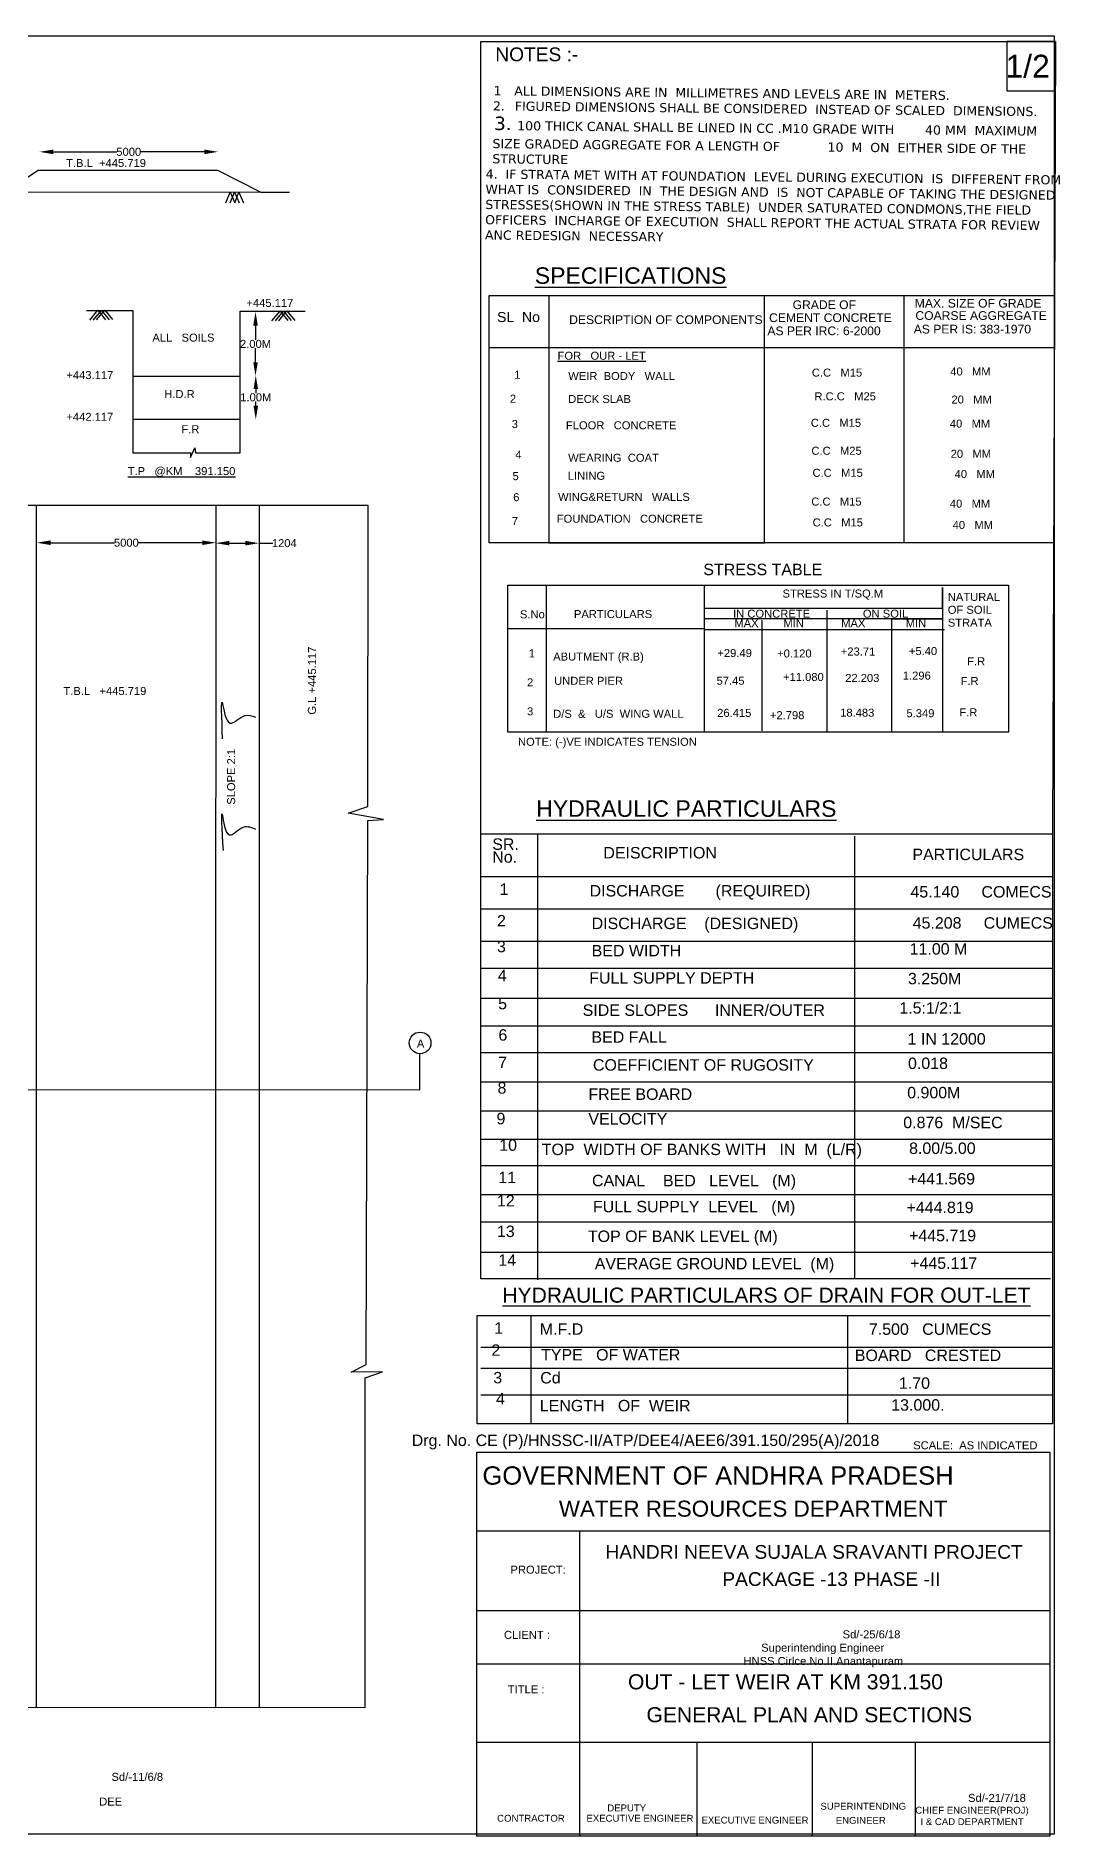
# Model space of a CAD drawing. Header units: millimetres. Extents: x -226 to 5592, y 519 to 4455.
# Drawn here: x 3352 to 5592, y 519 to 4455 of the extents above; entities that cross this region are included whole.
import ezdxf

# ---------------------------------------------------------------- set-up
doc = ezdxf.new("R2010")
doc.units = ezdxf.units.MM
doc.header["$MEASUREMENT"] = 0
for name, color, linetype in [('DIMENSION', 7, 'Continuous'), ('DRAWING', 2, 'Continuous'), ('TEXT', 7, 'Continuous')]:
    doc.layers.add(name, color=color, linetype=linetype)
doc.styles.get("Standard").update_dxf_attribs({"font": 'arial.ttf', "height": 17.5})
doc.styles.add('WMATH', font='')
doc.styles.get('WMATH').set_extended_font_data('WorldMath')
doc.dimstyles.get("Standard").update_dxf_attribs({"dimtxt": 200, "dimasz": 110, "dimexe": 0.18, "dimexo": 0.0625, "dimgap": 0.09, "dimtad": 0, "dimtih": 1, "dimtoh": 1, "dimdec": 0, "dimzin": 0, "dimdsep": 46, "dimtxsty": 'Standard', "dimblk": 'OBLIQUE', "dimcen": 0.09, "dimse1": 1, "dimse2": 1, "dimadec": 0, "dimazin": 0, "dimtfac": 1, "dimtdec": 0, "dimtofl": 0, "dimtmove": 0, "dimatfit": 3, "dimfxl": 1, "dimtolj": 1, "dimtzin": 0, "dimarcsym": 0})

# ---------------------------------------------------------------- blocks, each defined once
blk = doc.blocks.new('*D64')
at = {"layer": 'Defpoints', "color": 0}
for p in [(3750.5, 4201.3), (3360, 4158.8), (3750.5, 4161.9)]:
    blk.add_point(p, dxfattribs=at)
at = {"layer": 'DIMENSION', "color": 0, "lineweight": -2}
for p, q in [((3390, 4201.3), (3529.1, 4201.3)), ((3720.5, 4201.3), (3581.4, 4201.3))]:
    blk.add_line(p, q, dxfattribs=at)
at = {"layer": 'DIMENSION', "color": 0}
for points in [[(3390, 4206.3), (3390, 4196.3), (3360, 4201.3)], [(3720.5, 4206.3), (3720.5, 4196.3), (3750.5, 4201.3)]]:
    blk.add_solid(points, dxfattribs=at)
at = {"layer": 'DIMENSION', "color": 0, "insert": (3555.3, 4201.3), "char_height": 17.5, "attachment_point": 5}
blk.add_mtext('\\A1;5000', dxfattribs=at)
blk = doc.blocks.new('*D65')
at = {"layer": 'Defpoints', "color": 0}
for p in [(3801.9, 3851.3), (3799.5, 3711.4), (3832.6, 3711.4)]:
    blk.add_point(p, dxfattribs=at)
at = {"layer": 'DIMENSION', "color": 0, "lineweight": -2}
for p, q in [((3832.6, 3821.3), (3832.6, 3790.4)), ((3832.6, 3741.4), (3832.6, 3772.3))]:
    blk.add_line(p, q, dxfattribs=at)
at = {"layer": 'DIMENSION', "color": 0}
for points in [[(3827.6, 3821.3), (3837.6, 3821.3), (3832.6, 3851.3)], [(3827.6, 3741.4), (3837.6, 3741.4), (3832.6, 3711.4)]]:
    blk.add_solid(points, dxfattribs=at)
at = {"layer": 'DIMENSION', "color": 0, "insert": (3832.6, 3781.3), "char_height": 17.5, "attachment_point": 5}
blk.add_mtext('\\A1;2.00M', dxfattribs=at)
blk = doc.blocks.new('*D66')
at = {"layer": 'Defpoints', "color": 0}
for p in [(3799.5, 3712.6), (3798.9, 3616.3), (3833.2, 3616.3)]:
    blk.add_point(p, dxfattribs=at)
at = {"layer": 'DIMENSION', "color": 0, "lineweight": -2}
for p, q in [((3833.2, 3682.6), (3833.2, 3673.5)), ((3833.2, 3646.3), (3833.2, 3655.4))]:
    blk.add_line(p, q, dxfattribs=at)
at = {"layer": 'DIMENSION', "color": 0}
for points in [[(3828.2, 3682.6), (3838.2, 3682.6), (3833.2, 3712.6)], [(3828.2, 3646.3), (3838.2, 3646.3), (3833.2, 3616.3)]]:
    blk.add_solid(points, dxfattribs=at)
at = {"layer": 'DIMENSION', "color": 0, "insert": (3833.2, 3664.5), "char_height": 17.5, "attachment_point": 5}
blk.add_mtext('\\A1;1.00M', dxfattribs=at)
blk = doc.blocks.new('*D77')
at = {"layer": 'Defpoints', "color": 0}
for p in [(3746.1, 3346.7), (3746.1, 3346.7), (3354.2, 3344.1)]:
    blk.add_point(p, dxfattribs=at)
at = {"layer": 'DIMENSION', "color": 0, "lineweight": -2}
for p, q in [((3384.2, 3346.7), (3523.9, 3346.7)), ((3716.1, 3346.7), (3576.3, 3346.7))]:
    blk.add_line(p, q, dxfattribs=at)
at = {"layer": 'DIMENSION', "color": 0}
for points in [[(3384.2, 3351.7), (3384.2, 3341.7), (3354.2, 3346.7)], [(3716.1, 3351.7), (3716.1, 3341.7), (3746.1, 3346.7)]]:
    blk.add_solid(points, dxfattribs=at)
at = {"layer": 'DIMENSION', "color": 0, "insert": (3550.1, 3346.7), "char_height": 17.5, "attachment_point": 5}
blk.add_mtext('\\A1;5000', dxfattribs=at)
blk = doc.blocks.new('*D78')
at = {"layer": 'Defpoints', "color": 0}
for p in [(3840.2, 3346.2), (3840.2, 3345.7), (3745.6, 3344.6)]:
    blk.add_point(p, dxfattribs=at)
at = {"layer": 'DIMENSION', "color": 0, "lineweight": -2}
for p, q in [((3775.6, 3345.7), (3810.2, 3345.7)), ((3840.2, 3345.7), (3870.2, 3345.7))]:
    blk.add_line(p, q, dxfattribs=at)
at = {"layer": 'DIMENSION', "color": 0}
for points in [[(3775.6, 3350.7), (3775.6, 3340.7), (3745.6, 3345.7)], [(3810.2, 3350.7), (3810.2, 3340.7), (3840.2, 3345.7)]]:
    blk.add_solid(points, dxfattribs=at)
at = {"layer": 'DIMENSION', "color": 0, "insert": (3895.5, 3345.7), "char_height": 17.5, "attachment_point": 5}
blk.add_mtext('\\A1;1204', dxfattribs=at)

msp = doc.modelspace()

# ---------------------------------------------------------------- linework, layer by layer
at = {"color": 0}
for points in [[(-123.9, 800.8), (4072.5, 800.1), (4072.7, 1520.7), (4110.7, 1534.2), (4041.5, 1533.1), (4074.9, 1549.9), (4078.3, 2739.3), (4112.4, 2741.7), (4035.2, 2755.3), (4078.6, 2770.2), (4078.7, 3428), (3130.7, 3428.2)], [(3353, 3428.1), (3352.8, 2150.7)], [(3745.5, 3428.1), (3745.3, 2150.6)], [(3840.7, 3428.1), (3840.5, 2150.6)], [(-158.8, 2219.1), (-158.8, 2151.2), (4191.8, 2150.5), (4191.8, 2229.3)], [(3352.8, 2150.7), (3352.6, 800.3)], [(3745.3, 2150.6), (3745.1, 800.2)], [(3840.5, 2150.6), (3840.3, 800.2)]]:
    msp.add_lwpolyline(points, dxfattribs=at)
msp.add_circle((4192.5, 2252.9), 23.7, dxfattribs=at)
for points in [[(3760.7, 2917.6), (3760.5, 2995.1), (3777.3, 2952.3), (3809, 2968.8), (3832.3, 2965)], [(3762.3, 2673.5), (3760.1, 2750.6), (3775.4, 2707.7), (3806.4, 2725.1), (3832.7, 2720.4)]]:
    msp.add_spline(points, degree=3, dxfattribs=at)
at = {"layer": 'DIMENSION', "color": 0}
for points in [[(5580.1, 4454.6), (-225.9, 4454.6), (-225.9, 523.6), (5580.1, 523.6)], [(5582.4, 4442.5), (5476.2, 4442.5), (5476.2, 4334.7), (5582.4, 4334.7)], [(4316.5, 1358.6), (5569.7, 1358.6), (5569.7, 519), (4316.5, 519)]]:
    msp.add_lwpolyline(points, close=True, dxfattribs=at)
for points in [[(4325.3, 2710.5), (4325.3, 4442.5), (5582.4, 4442.5), (5575.8, 2710.1)], [(3463, 3854.2), (3563.9, 3854.2), (3563.9, 3543.4), (3690.1, 3543.4), (3690.1, 3533), (3700.2, 3554.5), (3701.1, 3543.4), (3799.3, 3543.4), (3799.3, 3853.3), (3941.5, 3853.3)], [(3470.1, 3833.5), (3487.9, 3854.9), (3504.8, 3834.3)], [(3477.6, 3833.4), (3495.4, 3854.7), (3512.4, 3834.2)], [(3485, 3833.7), (3502.8, 3855), (3519.7, 3834.5)], [(3868.6, 3831.9), (3886.4, 3853.3), (3903.4, 3832.7)], [(3876.2, 3831.8), (3894, 3853.1), (3910.9, 3832.6)], [(3883.5, 3832.1), (3901.3, 3853.5), (3918.3, 3832.9)], [(3563.9, 3710.9), (3799.3, 3710.9)], [(3798.9, 3616.3), (3563.9, 3616.3)], [(4434.7, 1657.2), (4434.7, 1420.2)], [(5127.8, 1657.2), (5127.8, 1420.2)], [(5569.7, 1185.8), (4316.5, 1185.8)], [(4541.6, 1185.8), (4541.6, 519)], [(4316.5, 1012.3), (5569.7, 1012.3)], [(5569.7, 894.8), (4316.5, 894.8)], [(4316.5, 724.2), (5569.7, 724.2)], [(4798, 724.2), (4798, 519)], [(5050, 724.2), (5050, 519)], [(5275.2, 724.2), (5275.2, 519)]]:
    msp.add_lwpolyline(points, dxfattribs=at)
at = {"layer": 'DRAWING', "color": 0}
msp.add_lwpolyline([(217.9, 4115.1), (789, 4115.1), (789, 4202.9), (1055.4, 4202.9), (1055.4, 4293.2), (1072.7, 4293.2), (1072.7, 4225.3), (1085, 4225.3, -0.38539), (1089.1, 4221.6), (1089.5, 4203.7), (1423.4, 4203.7), (1423.4, 4220.2, -0.432702), (1429.4, 4225.9), (1441.6, 4225.9), (1441.6, 4293.3), (1456.3, 4293.3), (1456.3, 4203.5), (2002.4, 3836.1), (2867.6, 3836.1), (3357.4, 4161), (3749.7, 4161), (3844.5, 4113.1), (3907.2, 4113.1)], format="xyb", dxfattribs=at)
for points in [[(3308.4, 4114), (3844.5, 4113.1)], [(3767.9, 4089.8), (3777.1, 4113.2), (3787.3, 4090)], [(3777.3, 4089.8), (3786.5, 4113.2), (3796.7, 4090)], [(3787.2, 4089.8), (3796.4, 4113.1), (3806.6, 4090)], [(4345.5, 3887.2), (5579.5, 3887.2), (5579.5, 3346.5), (4344, 3346.5), (4344, 3887.1), (4361.9, 3887.1), (4474.4, 3887.1), (4474.4, 3346.3), (4945.9, 3346.3), (4945.9, 3886.9)], [(5250.6, 3887), (5250.6, 3346)], [(4344, 3773.7), (5579, 3773.7)], [(4384.8, 3253.9), (5479.3, 3253.9), (5479.3, 2932.3), (4384.5, 2932.3), (4384.5, 3254.1), (4468.6, 3254.1), (4468.6, 2933.1)], [(4814.7, 2932.6), (4814.7, 3254.5)], [(4815.9, 3203.7), (5335.4, 3203.7), (5335.4, 3248.6), (5335.4, 2932.2), (5224.1, 2932.2), (5224.1, 3180), (5335.4, 3180), (4815, 3180)], [(5082.3, 3199.3), (5082.3, 2931.9)], [(4384.8, 3158.9), (4813.1, 3158.9)], [(4813.8, 3156.7), (5223.9, 3156.7), (5339.3, 3156.7)], [(4939.7, 3177.6), (4939.7, 2935.4)], [(4449.1, 2709), (4449.1, 1734.9)], [(5143.7, 1737.1), (5143.7, 2705.3)]]:
    msp.add_lwpolyline(points, dxfattribs=at)
at = {"layer": 'TEXT', "color": 0}
for points in [[(4329.5, 2710.1), (5575.8, 2710.1), (5575.8, 1420.2), (4317.4, 1420.2), (4317.4, 1657.2), (5570.6, 1657.2)], [(5571.2, 1737.4), (4325.3, 1737.4), (4325.3, 2710.5), (4356.3, 2710.5)], [(4325.5, 2616.8), (5576.1, 2616.8)], [(4325.5, 2546), (5576.1, 2546)], [(4325.5, 2475.6), (5576.1, 2475.6)], [(4325.5, 2416.3), (5576.1, 2416.3)], [(4325.5, 2351), (5576.1, 2351)], [(4325.5, 2290.7), (5576.1, 2290.7)], [(4325.5, 2232), (5576.1, 2232)], [(4325.5, 2168.1), (5576.1, 2168.1)], [(4325.5, 2104.5), (5576.1, 2104.5)], [(4325.5, 2042.6), (5576.1, 2042.6)], [(4325.5, 1984.7), (5576.1, 1984.7)], [(4325.5, 1921.5), (5576.1, 1921.5)], [(4325.5, 1862), (5576.1, 1862)], [(4325.5, 1795.2), (5576.1, 1795.2)], [(4325.5, 1587.7), (5576.1, 1587.7)], [(4325.5, 1542), (5576.1, 1542)], [(4325.5, 1483.4), (5576.1, 1483.4)]]:
    msp.add_lwpolyline(points, dxfattribs=at)

# ---------------------------------------------------------------- texts
at = {"layer": 'DIMENSION', "color": 0}
for s, height, p in [('NOTES :-', 30, (4357.1, 4399.5)), ('1/2', 50, (5472.9, 4363.6)), ('A', 17.5, (4185.5, 2242.8)), ('GOVERNMENT OF ANDHRA PRADESH ', 40, (4328.9, 1287.2)), ('WATER RESOURCES DEPARTMENT', 35, (4496.1, 1217.2)), ('HANDRI NEEVA SUJALA SRAVANTI PROJECT ', 30, (4597.9, 1125.1)), ('PROJECT:', 17.5, (4390.3, 1092.6)), ('PACKAGE -13 PHASE -II', 30, (4853.6, 1065.8)), ('CLIENT :', 17.5, (4376.1, 950)), ('Sd/-25/6/18', 17.5, (5116.7, 951.2)), ('OUT - LET WEIR AT KM 391.150', 33, (4647.2, 839.7)), ('TITLE :', 17.5, (4384.4, 830.9)), ('GENERAL PLAN AND SECTIONS ', 33, (4687.7, 767.7)), ('Sd/-11/6/8', 17.5, (3517.6, 639.6)), ('DEE ', 17.5, (3490.6, 585.6)), ('SUPERINTENDING', 15, (5068.2, 576.6)), ('Sd/-21/7/18', 17.5, (5391.1, 593.6)), ('CONTRACTOR', 15, (4361.1, 550.3)), ('EXECUTIVE ENGINEER', 15, (4556.4, 550.3)), ('DEPUTY', 15, (4602, 572.9)), ('EXECUTIVE ENGINEER', 15, (4808.1, 546.2)), ('ENGINEER', 15, (5101.7, 545.8))]:
    msp.add_text(s, height=height, dxfattribs=at).set_placement(p)
at = {"layer": 'DIMENSION', "color": 0, "attachment_point": 1}
for s, insert, char_height, width in [('\\pi40.414;Superintending Engineer  \\P\\pi1.7667;HNSS Cirlce.No.II.Anantapuram', (4898.2, 939.5), 17.5, 349.188), ('\\pi0.90041;CHIEF ENGINEER(PROJ) \\P\\pi12.242;I & CAD DEPARTMENT', (5274.9, 582.9), 15, 247.981)]:
    msp.add_mtext(s, dxfattribs=dict(at, insert=insert, char_height=char_height, width=width))
at = {"layer": 'DRAWING', "color": 0, "insert": (4337.9, 4345.3), "char_height": 20, "width": 1262.296, "attachment_point": 1, "rotation": 359.4029, "style": 'WMATH'}
msp.add_mtext('\\pi1.1667,l14.333,t60.75;{\\fVerdana|b0|i0|c0|p34;1^IALL DIMENSIONS ARE IN  MILLIMETRES AND LEVELS ARE IN  METERS.\\P\\pi0,t62.334;2.^IFIGURED DIMENSIONS SHALL BE CONSIDERED  INSTEAD OF SCALED  DIMENSIONS.\\P\\pi3.1666,t67.916,960;\\H1.4665x;3.^I\\H0.68188x;100 THICK CANAL SHALL BE LINED IN CC .M10 GRADE WITH^I40 MM  MAXIMUM \\P\\pi0,t747.16;SIZE GRADED AGGREGATE FOR A LENGTH OF ^I10  M  ON  EITHER SIDE OF THE \\P\\pt67.916,747.16;STRUCTURE\\P\\pl0,tz;4.  IF STRATA MET WITH AT FOUNDATION  LEVEL DURING EXECUTION  IS  DIFFERENT FROM WHAT IS  CONSIDERED  IN  THE DESIGN AND  IS  NOT CAPABLE OF TAKING THE DESIGNED STRESSES(SHOWN IN THE STRESS TABLE)  UNDER SATURATED CONDMONS,THE FIELD OFFICERS  INCHARGE OF EXECUTION  SHALL REPORT THE ACTUAL STRATA FOR REVIEW ANC REDESIGN  NECESSARY}', dxfattribs=at)
at = {"layer": 'TEXT', "color": 0}
for s, height, p in [('T.B.L  +445.719', 17.5, (3418.3, 4168.2)), ('%%USPECIFICATIONS', 36, (4443.5, 3912.8)), ('+445.117', 17.5, (3812.7, 3862.3)), ('GRADE OF', 19, (5007.4, 3857.5)), ('MAX. SIZE OF GRADE ', 19, (5274.5, 3860.8)), ('SL  No', 22, (4360.8, 3829.2)), ('DESCRIPTION OF COMPONENTS', 19, (4518.6, 3824.9)), ('AS PER IRC: 6-2000', 19, (4952.2, 3800.5)), ('CEMENT CONCRETE', 19, (4955.9, 3829.2)), ('AS PER IS: 383-1970', 19, (5272.2, 3804.2)), ('COARSE AGGREGATE', 19, (5275.9, 3833.9)), ('ALL   SOILS', 17.5, (3607, 3786.4)), ('%%UFOR   OUR - LET', 17.5, (4493.3, 3746.8)), ('+443.117', 17.5, (3418.9, 3704.5)), ('1', 17.5, (4398.4, 3705.2)), ('WEIR  BODY   WALL', 17.5, (4516.6, 3702.4)), ('C.C   M15', 17.5, (5049.5, 3709.9)), ('40   MM', 17.5, (5352.2, 3712.4)), ('H.D.R', 17.5, (3633, 3663)), ('2', 17.5, (4389, 3652.8)), ('DECK SLAB', 17.5, (4516.5, 3652.2)), ('R.C.C   M25', 17.5, (5055.1, 3658)), ('20   MM', 17.5, (5354.8, 3651)), ('+442.117', 17.5, (3418.9, 3613.2)), ('F.R', 17.5, (3670.4, 3586.2)), ('3', 17.5, (4393, 3597.4)), ('FLOOR   CONCRETE', 17.5, (4511.5, 3594.7)), ('C.C   M15', 17.5, (5047.2, 3600.1)), ('40   MM', 17.5, (5351.3, 3598.3)), ('4', 17.5, (4400.9, 3530.7)), ('C.C   M25', 17.5, (5048.5, 3539)), ('20   MM', 17.5, (5353.1, 3532.3)), ('%%UT.P   @KM    391.150', 17.5, (3553.1, 3494.6)), ('WEARING  COAT', 17.5, (4516.5, 3523.7)), ('C.C   M15', 17.5, (5050.9, 3490.8)), ('40   MM', 17.5, (5361.7, 3488.2)), ('5', 17.5, (4394.8, 3483.5)), ('LINING', 17.5, (4515.8, 3484.3)), ('6', 17.5, (4396.2, 3437.5)), ('WING&RETURN   WALLS', 17.5, (4494.5, 3438.1)), ('C.C   M15', 17.5, (5048.2, 3427.9)), ('40   MM', 17.5, (5351.3, 3423.4)), ('7', 17.5, (4393.3, 3385.4)), ('FOUNDATION   CONCRETE', 17.5, (4491.6, 3390.5)), ('C.C   M15', 17.5, (5051.2, 3382.3)), ('40   MM', 17.5, (5357.4, 3376.8)), ('STRESS TABLE', 25, (4812.1, 3275.7)), ('STRESS IN T/SQ.M', 17.5, (4985.4, 3226.8)), ('NATURAL', 17.5, (5346.8, 3219.4)), ('S.No', 17.5, (4410.9, 3181.4)), ('PARTICULARS', 17.5, (4529, 3182)), ('IN CONCRETE                 ON SOIL', 17.5, (4877.2, 3182.8)), ('OF SOIL', 17.5, (5346.8, 3191.3)), ('MAX        MIN            MAX             MIN', 17.5, (4879.9, 3162)), ('STRATA', 17.5, (5346.8, 3163.2)), ('1', 17.5, (4430.2, 3096)), ('+29.49', 17.5, (4842.8, 3096.8)), ('+0.120', 17.5, (4973.5, 3095.8)), ('+23.71', 17.5, (5112.8, 3100.1)), ('+5.40', 17.5, (5261.7, 3101.1)), ('ABUTMENT (R.B)', 17.5, (4483.7, 3089)), ('F.R', 17.5, (5389.2, 3078.7)), ('T.B.L   +445.719', 17.5, (3412.5, 3013.8)), ('2', 17.5, (4426.5, 3032.7)), ('UNDER PIER', 17.5, (4485.7, 3036)), ('57.45', 17.5, (4841, 3036.2)), ('+11.080', 17.5, (4986.4, 3044.4)), ('22.203', 17.5, (5122.4, 3042.3)), ('1.296', 17.5, (5248.4, 3047.4)), ('F.R', 17.5, (5374.8, 3035.6)), ('3', 17.5, (4426.5, 2969.3)), ('D/S  &   U/S  WING WALL', 17.5, (4483.7, 2963.9)), ('26.415', 17.5, (4842.4, 2965.9)), ('+2.798', 17.5, (4957.7, 2960.9)), ('18.483', 17.5, (5111.4, 2966.4)), ('5.349', 17.5, (5256.4, 2965.2)), ('F.R', 17.5, (5372.1, 2967.2)), ('NOTE: (-)VE INDICATES TENSION', 17.5, (4406.7, 2902.7)), ('%%UHYDRAULIC PARTICULARS', 36, (4446.5, 2747.4)), ('SR.', 25, (4350.4, 2675.2)), ('DEISCRIPTION', 25, (4593.4, 2656.4)), ('PARTICULARS', 25, (5269.4, 2652.7)), ('No.', 25, (4350.4, 2647.1)), ('1', 25, (4366.5, 2576.8)), ('DISCHARGE       (REQUIRED)', 25, (4563.3, 2573.2)), ('45.140     COMECS', 25, (5265.1, 2571)), ('2', 25, (4360.8, 2507.8)), ('DISCHARGE    (DESIGNED)', 25, (4567.8, 2501.9)), ('45.208     CUMECS', 25, (5270, 2502.9)), ('3', 25, (4360.7, 2451.3)), ('BED WIDTH', 25, (4567.8, 2442.2)), ('11.00 M', 25, (5263.4, 2446.1)), ('4', 25, (4362.6, 2388)), ('FULL SUPPLY DEPTH', 25, (4562.5, 2382.6)), ('3.250M', 25, (5259.7, 2381.2)), ('5', 25, (4363.3, 2326.6)), ('SIDE SLOPES      INNER/OUTER', 25, (4548.2, 2312.2)), ('1.5:1/2:1', 25, (5240.8, 2317.1)), ('6', 25, (4363.9, 2258)), ('BED FALL', 25, (4567.3, 2253.4)), ('1 IN 12000', 25, (5258.8, 2249.4)), ('7', 25, (4363.3, 2197.9)), ('COEFFICIENT OF RUGOSITY', 25, (4570.7, 2192.4)), ('0.018', 25, (5259.8, 2196)), ('8', 25, (4362, 2142.2)), ('FREE BOARD', 25, (4560.7, 2128.5)), ('0.900M', 25, (5258, 2131.9)), ('9', 25, (4359.7, 2075.1)), ('VELOCITY', 25, (4560.7, 2074.6)), ('0.876  M/SEC', 25, (5249.4, 2066.6)), ('10', 25, (4365.7, 2017.2)), ('TOP  WIDTH OF BANKS WITH   IN  M  (L/R)', 25, (4458.7, 2007.8)), ('8.00/5.00', 25, (5262.1, 2010.3)), ('11', 25, (4363.7, 1946.4)), ('+441.569', 25, (5259.8, 1943.6)), ('CANAL    BED   LEVEL   (M)', 25, (4568.6, 1939.6)), ('12', 25, (4360.7, 1895.5)), ('FULL SUPPLY  LEVEL   (M)', 25, (4570.6, 1882.7)), ('+444.819', 25, (5256.6, 1880.9)), ('13', 25, (4360.7, 1828.6)), ('TOP OF BANK LEVEL (M)', 25, (4559.6, 1817.8)), ('+445.719', 25, (5262.1, 1819.4)), ('14', 25, (4363.7, 1765.7)), ('AVERAGE GROUND LEVEL  (M)', 25, (4574.6, 1757.9)), ('+445.117', 25, (5264.5, 1759)), ('%%UHYDRAULIC PARTICULARS OF DRAIN FOR OUT-LET', 33, (4372.5, 1685.1)), ('1', 25, (4354.6, 1617.1)), ('M.F.D', 25, (4454.4, 1614.8)), ('7.500   CUMECS', 25, (5174.2, 1614.8)), ('2', 25, (4348.6, 1568.9)), ('TYPE   OF WATER', 25, (4457.3, 1558.7)), ('BOARD   CRESTED', 25, (5143.4, 1557.5)), ('3', 25, (4352.6, 1508.7)), ('Cd', 25, (4455.4, 1508.5)), ('1.70', 25, (5239.9, 1496.8)), ('4', 25, (4358.6, 1462.6)), ('LENGTH   OF  WEIR', 25, (4454.4, 1447.5)), ('13.000.', 25, (5223.1, 1449)), ('Drg. No. CE (P)/HNSSC-II/ATP/DEE4/AEE6/391.150/295(A)/2018', 25, (4174.3, 1371.7)), ('SCALE:  AS INDICATED', 17.5, (5271.2, 1364.5))]:
    msp.add_text(s, height=height, dxfattribs=at).set_placement(p)
for s, rotation, p in [('G.L +445.117', 89.7947, (3964.6, 2970.7)), ('SLOPE 2:1', 90, (3788, 2773.7))]:
    msp.add_text(s, height=17.5, rotation=rotation, dxfattribs=at).set_placement(p)

# ---------------------------------------------------------------- dimensions: what is measured, and where the dimension line sits
at = {"layer": 'DIMENSION', "color": 0}
for base, p1, p2, text, picture, middle in [((3750.5, 4201.3), (3360, 4158.8), (3750.5, 4161.9), '5000', '*D64', (3555.3, 4201.3)), ((3746.1, 3346.7), (3354.2, 3344.1), (3746.1, 3346.7), '5000', '*D77', (3550.1, 3346.7)), ((3840.2, 3345.7), (3745.6, 3344.6), (3840.2, 3346.2), '1204', '*D78', (3895.5, 3345.7))]:
    dim = msp.add_linear_dim(base=base, p1=p1, p2=p2, text=text, dimstyle='Standard', override={"dimtxt": 22, "dimasz": 30, "dimarcsym": 1}, dxfattribs=at)
    dim.commit()
    dim.dimension.update_dxf_attribs({"geometry": picture, "text_midpoint": middle})
for base, p1, p2, text, picture, middle in [((3832.6, 3711.4), (3801.9, 3851.3), (3799.5, 3711.4), '2.00M', '*D65', (3832.6, 3781.3)), ((3833.2, 3616.3), (3799.5, 3712.6), (3798.9, 3616.3), '1.00M', '*D66', (3833.2, 3664.5))]:
    dim = msp.add_linear_dim(base=base, p1=p1, p2=p2, angle=90, text=text, dimstyle='Standard', override={"dimtxt": 22, "dimasz": 30, "dimarcsym": 1}, dxfattribs=at)
    dim.commit()
    dim.dimension.update_dxf_attribs({"geometry": picture, "text_midpoint": middle})

doc.saveas('drawing.dxf')
